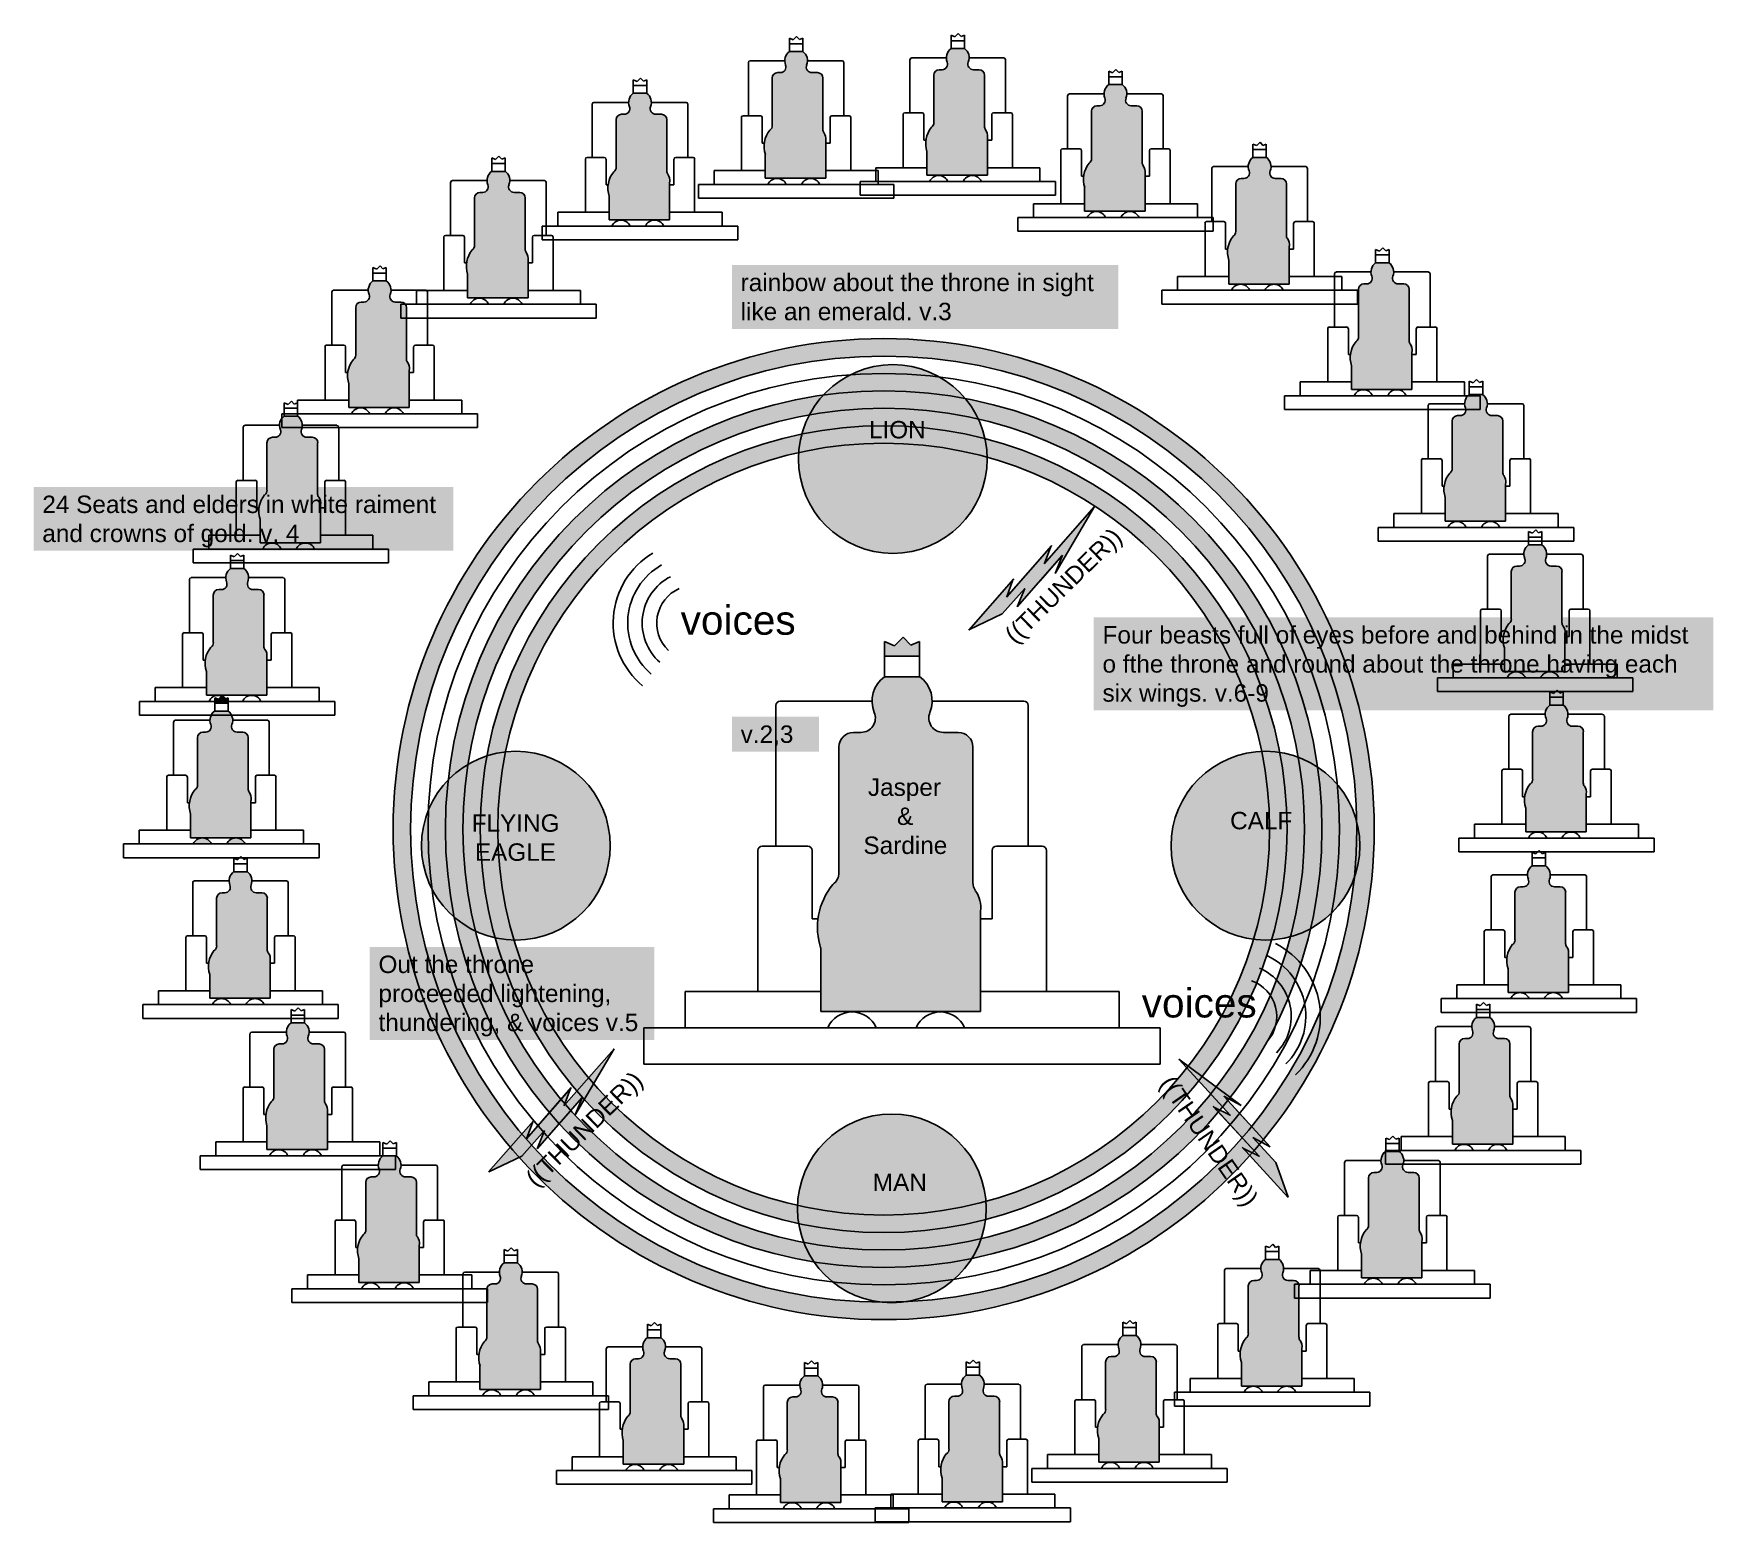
# Model space of a CAD drawing. Header units: inches. Extents: x 10.8 to 60.5, y 1.2 to 19.4.
# Drawn here: x 10.8 to 22.37, y 7.41 to 17.66 of the extents above; entities that cross this region are included whole.
import ezdxf

# ---------------------------------------------------------------- set-up
doc = ezdxf.new("R2010")
doc.units = ezdxf.units.IN
doc.header["$MEASUREMENT"] = 0
for name, color, linetype in [('4beasts', 224, 'Continuous'), ('eldersthrones', 174, 'Continuous'), ('rainbow', 86, 'Continuous'), ('text', 18, 'Continuous'), ('throne', 1, 'Continuous'), ('voices thunders lightening', 50, 'Continuous')]:
    doc.layers.add(name, color=color, linetype=linetype)
doc.styles.get("Standard").update_dxf_attribs({"font": 'arial.ttf'})

# ---------------------------------------------------------------- blocks, each defined once
blk = doc.blocks.new('*U42')
at = {"layer": 'eldersthrones'}
h = blk.add_hatch(color=256, dxfattribs=at)
h.dxf.hatch_style = 1
h.paths.add_polyline_path([(-0.165, -0.057, -0.243664), (-0.181, -0.088, 0.257774), (-0.212, -0.256), (-0.212, -0.419), (0.204, -0.419), (0.204, -0.16, 0.199298), (0.192, -0.105, -0.157096), (0.184, -0.083), (0.184, 0.27, 0.414214), (0.147, 0.308), (0.108, 0.308, -0.533073), (0.073, 0.36, 0.344967), (0.046, 0.453), (-0.046, 0.453, 0.344967), (-0.073, 0.36, -0.533073), (-0.108, 0.308), (-0.127, 0.308, 0.414214), (-0.165, 0.27)])
for p, q in [((-0.046, 0.507), (-0.046, 0.545)), ((-0.046, 0.545), (-0.02, 0.534)), ((-0.02, 0.534), (0.003, 0.557)), ((0.003, 0.557), (0.023, 0.536)), ((0.046, 0.545), (0.023, 0.536)), ((0.046, 0.507), (0.046, 0.545)), ((-0.329, 0.378), (-0.329, 0.011)), ((-0.317, 0.39), (-0.078, 0.39)), ((0.078, 0.39), (0.317, 0.39)), ((0.329, 0.378), (0.329, 0.011)), ((-0.165, -0.057), (-0.165, 0.27)), ((-0.127, 0.308), (-0.108, 0.308)), ((0.108, 0.308), (0.147, 0.308)), ((0.184, 0.27), (0.184, -0.083)), ((-0.365, 0.011), (-0.246, 0.011)), ((0.246, 0.011), (0.365, 0.011)), ((-0.376, 0), (-0.376, -0.367)), ((-0.234, 0), (-0.234, -0.178)), ((0.234, 0), (0.234, -0.178)), ((0.376, 0), (0.376, -0.367)), ((-0.234, -0.178), (-0.219, -0.178)), ((0.204, -0.163), (0.204, -0.419)), ((0.204, -0.178), (0.234, -0.178)), ((-0.212, -0.419), (-0.212, -0.253)), ((-0.673, -0.462), (0.673, -0.462)), ((-0.673, -0.462), (-0.673, -0.557)), ((-0.565, -0.367), (-0.212, -0.367)), ((-0.565, -0.367), (-0.565, -0.462)), ((-0.565, -0.462), (0.565, -0.462)), ((0.204, -0.419), (-0.212, -0.419)), ((0.204, -0.367), (0.565, -0.367)), ((0.565, -0.367), (0.565, -0.462)), ((0.673, -0.462), (0.673, -0.557)), ((-0.673, -0.557), (0.673, -0.557))]:
    blk.add_line(p, q, dxfattribs=at)
blk.add_lwpolyline([(-0.046, 0.453), (0.046, 0.453), (0.046, 0.507), (-0.046, 0.507)], close=True, dxfattribs=at)
for centre, radius, start, end in [((-0.317, 0.378), 0.0114, 90, 180), ((-0.108, 0.346), 0.0379, 270, 22.2436), ((0, 0.39), 0.0784, 126.1125, 202.2436), ((0, 0.39), 0.0784, 337.7564, 54.4555), ((0.108, 0.346), 0.0379, 157.7564, 270), ((0.317, 0.378), 0.0114, 0, 90), ((-0.127, 0.27), 0.0379, 90, 180), ((0.147, 0.27), 0.0379, 0, 90), ((-0.365, 0), 0.0114, 90, 180), ((-0.246, 0), 0.0114, 0, 90), ((0.246, 0), 0.0114, 90, 180), ((0.365, 0), 0.0114, 0, 90), ((-0.044, -0.2), 0.177, 140.647, 198.4658), ((-0.202, -0.057), 0.0379, 305.2236, 0), ((0.222, -0.083), 0.0379, 180, 215.7118), ((0.132, -0.148), 0.0732, 352.3924, 35.7118), ((0.242, -0.163), 0.0379, 172.3924, 180), ((-0.131, -0.49), 0.0693, 23.97, 156.03), ((0.1, -0.49), 0.0693, 23.97, 156.03)]:
    blk.add_arc(centre, radius, start, end, dxfattribs=at)
blk = doc.blocks.new('*U43')
at = {"layer": 'eldersthrones', "color": 0, "linetype": 'ByBlock', "lineweight": -2, "transparency": 16777216}
for p in [(16.055, 17.087), (17.168, 17.107), (14.98, 16.8), (18.254, 16.859), (19.247, 16.358), (14.005, 16.262), (20.092, 15.632), (13.187, 15.507), (20.737, 14.725), (12.576, 14.576), (21.145, 13.689), (12.206, 13.527), (12.097, 12.545), (21.292, 12.586), (21.17, 11.48), (12.229, 11.439), (20.786, 10.435), (12.623, 10.398), (20.161, 9.513), (13.256, 9.482), (14.09, 8.745), (19.334, 8.769), (18.351, 8.245), (15.077, 8.23), (16.159, 7.967), (17.272, 7.972)]:
    blk.add_blockref('*U42', p, dxfattribs=at)

msp = doc.modelspace()

# ---------------------------------------------------------------- hatches: boundary and pattern name
at = {"layer": '4beasts'}
h = msp.add_hatch(color=256, dxfattribs=at)
h.dxf.hatch_style = 1
h.paths.add_polyline_path([(17.371, 14.734, 1), (16.071, 14.734, 1)])
h.paths.add_polyline_path([(13.475, 12.071, 1), (14.775, 12.071, 1)])
h.paths.add_polyline_path([(19.937, 12.071, 1), (18.637, 12.071, 1)])
h.paths.add_polyline_path([(16.064, 9.573, 1), (17.364, 9.573, 1)])
h.paths.add_polyline_path([(16.514, 14.808), (16.965, 14.808), (16.965, 15.055), (16.514, 15.055)], flags=24)
h.paths.add_polyline_path([(13.776, 11.897), (14.442, 11.897), (14.442, 12.347), (13.776, 12.347)], flags=24)
h.paths.add_polyline_path([(19.006, 12.116), (19.494, 12.116), (19.494, 12.363), (19.006, 12.363)], flags=24)
h.paths.add_polyline_path([(16.54, 9.627), (16.973, 9.627), (16.973, 9.874), (16.54, 9.874)], flags=24)
at = {"layer": 'eldersthrones'}
h = msp.add_hatch(color=256, dxfattribs=at)
h.dxf.hatch_style = 1
h.paths.add_polyline_path([(12.143, 13.09), (12.12, 13.08), (12.1, 13.101), (12.077, 13.079), (12.051, 13.09), (12.051, 13.052), (12.143, 13.052)])
h = msp.add_hatch(color=256, dxfattribs=at)
h.dxf.hatch_style = 1
h.paths.add_polyline_path([(11.903, 12.083), (12.03, 12.083, 0.64978)])
h.paths.add_polyline_path([(12.133, 12.083), (12.26, 12.083, 0.64978)])
at = {"layer": 'rainbow'}
h = msp.add_hatch(color=256, dxfattribs=at)
h.dxf.hatch_style = 1
h.paths.add_polyline_path([(13.28, 12.185, 1), (20.037, 12.185, 1)])
h.paths.add_polyline_path([(19.917, 12.185, -1), (13.4, 12.185, -1)], flags=16)
h.paths.add_polyline_path([(19.797, 12.185, -1), (13.52, 12.185, -1)], flags=0)
h.paths.add_polyline_path([(19.677, 12.185, -1), (13.64, 12.185, -1)], flags=0)
h.paths.add_polyline_path([(19.557, 12.185, -1), (13.76, 12.185, -1)], flags=0)
h.paths.add_polyline_path([(19.437, 12.185, -1), (13.88, 12.185, -1)], flags=0)
h.paths.add_polyline_path([(19.317, 12.185, -1), (14, 12.185, -1)], flags=0)
h.paths.add_polyline_path([(13.88, 12.185, 1), (19.437, 12.185, 1)], flags=0)
h = msp.add_hatch(color=256, dxfattribs=at)
h.dxf.hatch_style = 1
h.paths.add_polyline_path([(13.64, 12.185, 1), (19.677, 12.185, 1)])
h.paths.add_polyline_path([(19.557, 12.185, -1), (13.76, 12.185, -1)], flags=16)
h.paths.add_polyline_path([(19.437, 12.185, -1), (13.88, 12.185, -1)], flags=0)
h.paths.add_polyline_path([(19.317, 12.185, -1), (14, 12.185, -1)], flags=0)
h = msp.add_hatch(color=256, dxfattribs=at)
h.dxf.hatch_style = 1
h.paths.add_polyline_path([(13.88, 12.185, 1), (19.437, 12.185, 1)])
h.paths.add_polyline_path([(19.317, 12.185, -1), (14, 12.185, -1)], flags=16)
at = {"layer": 'throne'}
h = msp.add_hatch(color=256, dxfattribs=at)
h.dxf.hatch_style = 1
h.paths.add_polyline_path([(16.977, 12.989, 0.344967), (16.907, 13.234), (16.663, 13.234, 0.344967), (16.593, 12.989, -0.533073), (16.501, 12.851), (16.45, 12.851, 0.414214), (16.35, 12.751), (16.35, 11.886, -0.243664), (16.308, 11.804, 0.257774), (16.226, 11.36), (16.226, 10.93), (17.325, 10.93), (17.325, 11.607, -0.033207), (17.326, 11.621, 0.1913), (17.291, 11.759, -0.157096), (17.272, 11.818), (17.272, 12.751, 0.414214), (17.172, 12.851), (17.069, 12.851, -0.533073)])
h.paths.add_polyline_path([(16.905, 13.477), (16.846, 13.453), (16.792, 13.507), (16.733, 13.448), (16.663, 13.477), (16.663, 13.377), (16.905, 13.377)])
h.paths.add_polyline_path([(16.481, 11.944), (17.118, 11.944), (17.118, 12.596), (16.481, 12.596)], flags=24)
at = {"layer": 'voices thunders lightening'}
h = msp.add_hatch(color=256, dxfattribs=at)
h.dxf.hatch_style = 1
h.paths.add_polyline_path([(17.505, 13.785), (17.548, 13.902), (17.245, 13.558), (17.474, 13.667), (17.629, 13.843), (17.578, 13.717), (17.888, 14.069), (17.89, 14.072), (17.839, 13.946), (18.11, 14.406), (17.766, 14.014), (17.809, 14.131)])
h = msp.add_hatch(color=256, dxfattribs=at)
h.dxf.hatch_style = 1
h.paths.add_polyline_path([(14.198, 10.053), (14.241, 10.17), (13.938, 9.826), (14.167, 9.934), (14.322, 10.11), (14.271, 9.984), (14.581, 10.337), (14.583, 10.339), (14.532, 10.213), (14.803, 10.673), (14.458, 10.282), (14.502, 10.399)])
h = msp.add_hatch(color=256, dxfattribs=at)
h.dxf.hatch_style = 1
h.paths.add_polyline_path([(19.244, 9.932), (19.132, 9.988), (19.443, 9.65), (19.359, 9.889), (19.2, 10.062), (19.32, 9.998), (19.002, 10.343), (19, 10.345), (19.12, 10.281), (18.691, 10.6), (19.044, 10.216), (18.932, 10.271)])

# ---------------------------------------------------------------- linework, layer by layer
at = {"layer": '4beasts'}
for centre in [(16.721, 14.734), (14.125, 12.071), (19.287, 12.071), (16.714, 9.573)]:
    msp.add_circle(centre, 0.65, dxfattribs=at)
at = {"layer": 'rainbow'}
for radius in [3.378, 3.258, 3.138, 3.018, 2.898, 2.778, 2.658]:
    msp.add_circle((16.658, 12.185), radius, dxfattribs=at)
at = {"layer": 'throne'}
for p, q in [((16.663, 13.377), (16.663, 13.477)), ((16.663, 13.477), (16.733, 13.448)), ((16.733, 13.448), (16.792, 13.507)), ((16.792, 13.507), (16.846, 13.453)), ((16.905, 13.477), (16.846, 13.453)), ((16.905, 13.377), (16.905, 13.477)), ((15.916, 13.037), (15.916, 12.067)), ((15.946, 13.067), (16.578, 13.067)), ((16.992, 13.067), (17.624, 13.067)), ((17.654, 13.037), (17.654, 12.067)), ((16.45, 12.851), (16.501, 12.851)), ((17.069, 12.851), (17.172, 12.851)), ((16.35, 11.886), (16.35, 12.751)), ((17.272, 12.751), (17.272, 11.818)), ((15.791, 12.037), (15.791, 11.067)), ((15.821, 12.067), (16.136, 12.067)), ((16.166, 12.037), (16.166, 11.567)), ((17.404, 12.037), (17.404, 11.567)), ((17.434, 12.067), (17.749, 12.067)), ((17.779, 12.037), (17.779, 11.067)), ((17.325, 11.607), (17.325, 10.93)), ((16.166, 11.567), (16.206, 11.567)), ((17.325, 11.567), (17.404, 11.567)), ((16.226, 10.93), (16.226, 11.368)), ((15.291, 11.067), (16.226, 11.067)), ((15.291, 11.067), (15.291, 10.817)), ((17.325, 11.067), (18.279, 11.067)), ((18.279, 11.067), (18.279, 10.817)), ((17.325, 10.93), (16.226, 10.93)), ((15.007, 10.817), (18.563, 10.817)), ((15.007, 10.817), (15.007, 10.567)), ((15.291, 10.817), (18.279, 10.817)), ((18.563, 10.817), (18.563, 10.567)), ((15.007, 10.567), (18.563, 10.567))]:
    msp.add_line(p, q, dxfattribs=at)
msp.add_lwpolyline([(16.663, 13.234), (16.905, 13.234), (16.905, 13.377), (16.663, 13.377)], close=True, dxfattribs=at)
for centre, radius, start, end in [((16.785, 13.067), 0.207, 126.1125, 202.2436), ((16.785, 13.067), 0.207, 337.7564, 54.4555), ((15.946, 13.037), 0.03, 90, 180), ((16.501, 12.951), 0.1, 270, 22.2436), ((17.069, 12.951), 0.1, 157.7564, 270), ((17.624, 13.037), 0.03, 0, 90), ((16.45, 12.751), 0.1, 90, 180), ((17.172, 12.751), 0.1, 0, 90), ((15.821, 12.037), 0.03, 90, 180), ((16.136, 12.037), 0.03, 0, 90), ((17.434, 12.037), 0.03, 90, 180), ((17.749, 12.037), 0.03, 0, 90), ((16.669, 11.508), 0.467, 140.647, 198.4658), ((16.25, 11.886), 0.1, 305.2236, 0), ((17.372, 11.818), 0.1, 180, 215.7118), ((17.134, 11.646), 0.193, 352.3924, 35.7118), ((17.425, 11.607), 0.1, 172.3924, 180), ((16.44, 10.743), 0.183, 23.97, 156.03), ((17.048, 10.743), 0.183, 23.97, 156.03)]:
    msp.add_arc(centre, radius, start, end, dxfattribs=at)
at = {"layer": 'voices thunders lightening'}
for p, q in [((17.764, 14.012), (18.11, 14.406)), ((17.839, 13.946), (18.11, 14.406)), ((17.503, 13.783), (17.813, 14.135)), ((17.505, 13.785), (17.815, 14.138)), ((17.766, 14.014), (17.809, 14.131)), ((17.578, 13.717), (17.888, 14.069)), ((17.735, 13.895), (17.89, 14.072)), ((17.89, 14.072), (17.839, 13.946)), ((17.244, 13.556), (17.554, 13.909)), ((17.505, 13.785), (17.548, 13.902)), ((17.474, 13.667), (17.629, 13.843)), ((17.629, 13.843), (17.578, 13.717)), ((17.245, 13.558), (17.474, 13.667)), ((14.456, 10.279), (14.803, 10.673)), ((14.532, 10.213), (14.803, 10.673)), ((19.046, 10.214), (18.691, 10.6)), ((19.12, 10.281), (18.691, 10.6)), ((14.196, 10.05), (14.505, 10.403)), ((14.198, 10.053), (14.507, 10.405)), ((14.271, 9.984), (14.581, 10.337)), ((14.428, 10.163), (14.583, 10.339)), ((14.458, 10.282), (14.502, 10.399)), ((14.583, 10.339), (14.532, 10.213)), ((19.159, 10.173), (19, 10.345)), ((19, 10.345), (19.12, 10.281)), ((19.32, 9.998), (19.002, 10.343)), ((19.244, 9.932), (18.926, 10.278)), ((19.246, 9.93), (18.928, 10.276)), ((19.044, 10.216), (18.932, 10.271)), ((13.937, 9.824), (14.247, 10.176)), ((14.167, 9.934), (14.322, 10.11)), ((14.198, 10.053), (14.241, 10.17)), ((14.322, 10.11), (14.271, 9.984)), ((19.444, 9.649), (19.127, 9.994)), ((19.244, 9.932), (19.132, 9.988)), ((19.359, 9.889), (19.2, 10.062)), ((19.2, 10.062), (19.32, 9.998)), ((13.938, 9.826), (14.167, 9.934)), ((19.443, 9.65), (19.359, 9.889))]:
    msp.add_line(p, q, dxfattribs=at)
for centre, radius, start, end in [((15.355, 13.604), 0.56, 120.8643, 230.4118), ((15.355, 13.604), 0.46, 119.5337, 229.6595), ((15.355, 13.604), 0.36, 117.4559, 228.4879), ((15.355, 13.604), 0.26, 113.7192, 226.4097), ((19.105, 10.896), 0.56, 313.8361, 63.3836), ((19.105, 10.896), 0.36, 315.76, 66.7921), ((19.105, 10.896), 0.46, 314.5884, 64.7142), ((19.105, 10.896), 0.26, 317.8383, 70.5288)]:
    msp.add_arc(centre, radius, start, end, dxfattribs=at)

# ---------------------------------------------------------------- block references
at = {"layer": 'eldersthrones'}
msp.add_blockref('*U43', (0, 0), dxfattribs=at)

# ---------------------------------------------------------------- texts
at = {"layer": 'text', "char_height": 0.12, "attachment_point": 1, "bg_fill": 1, "box_fill_scale": 1.5, "bg_fill_color": 7, "bg_fill_transparency": 0}
for s, width, heights, insert in [('rainbow about the throne in sight like an emerald. v.3', 2.54133, [0.329], (15.673, 16.01)), ('\\pi0.16432;LION', 0.69387, [0], (16.392, 14.996)), ('24 Seats and elders in white raiment and crowns of gold. v. 4', 2.76957, [0.373], (10.864, 14.482)), ('Four beasts full of eyes before and behind in the midst o fthe throne and round about the throne having each six wings. v.6-9', 4.14726, [0.593], (18.165, 13.583)), ('v.2,3', 0.47932, [0], (15.673, 12.899)), ('\\pi0.075619;Jasper\\P\\pi0.27571;&\\P\\pi0.044432;Sardine', 0.65219, [0], (16.474, 12.534)), ('\\pi0.056307;FLYING \\P\\pi0.078531;EAGLE', 0.69387, [0], (13.764, 12.287)), ('\\pi0.1407;CALF', 0.69387, [0], (18.903, 12.304)), ('Out the throne proceeded lightening, thundering, & voices v.5', 1.83874, [0.644], (13.179, 11.314)), ('\\pi0.17377;MAN', 0.69387, [0], (16.409, 9.813))]:
    msp.add_mtext_dynamic_manual_height_columns(s, width=width, gutter_width=1, heights=heights, dxfattribs=dict(at, insert=insert))
at = {"layer": 'voices thunders lightening', "char_height": 0.12, "attachment_point": 1}
for insert, rotation in [((17.48, 13.54), 44.3881), ((14.181, 9.798), 44.3881), ((18.653, 10.501), 304.6685)]:
    msp.add_mtext_dynamic_manual_height_columns('((THUNDER))', width=0.92575, gutter_width=1, heights=[0], dxfattribs=dict(at, insert=insert, rotation=rotation))
at = {"layer": 'voices thunders lightening', "char_height": 0.2, "attachment_point": 1}
for insert in [(15.26, 13.724), (18.435, 11.088)]:
    msp.add_mtext_dynamic_manual_height_columns('voices', width=0.92575, gutter_width=1, heights=[0], dxfattribs=dict(at, insert=insert))

doc.saveas('drawing.dxf')
